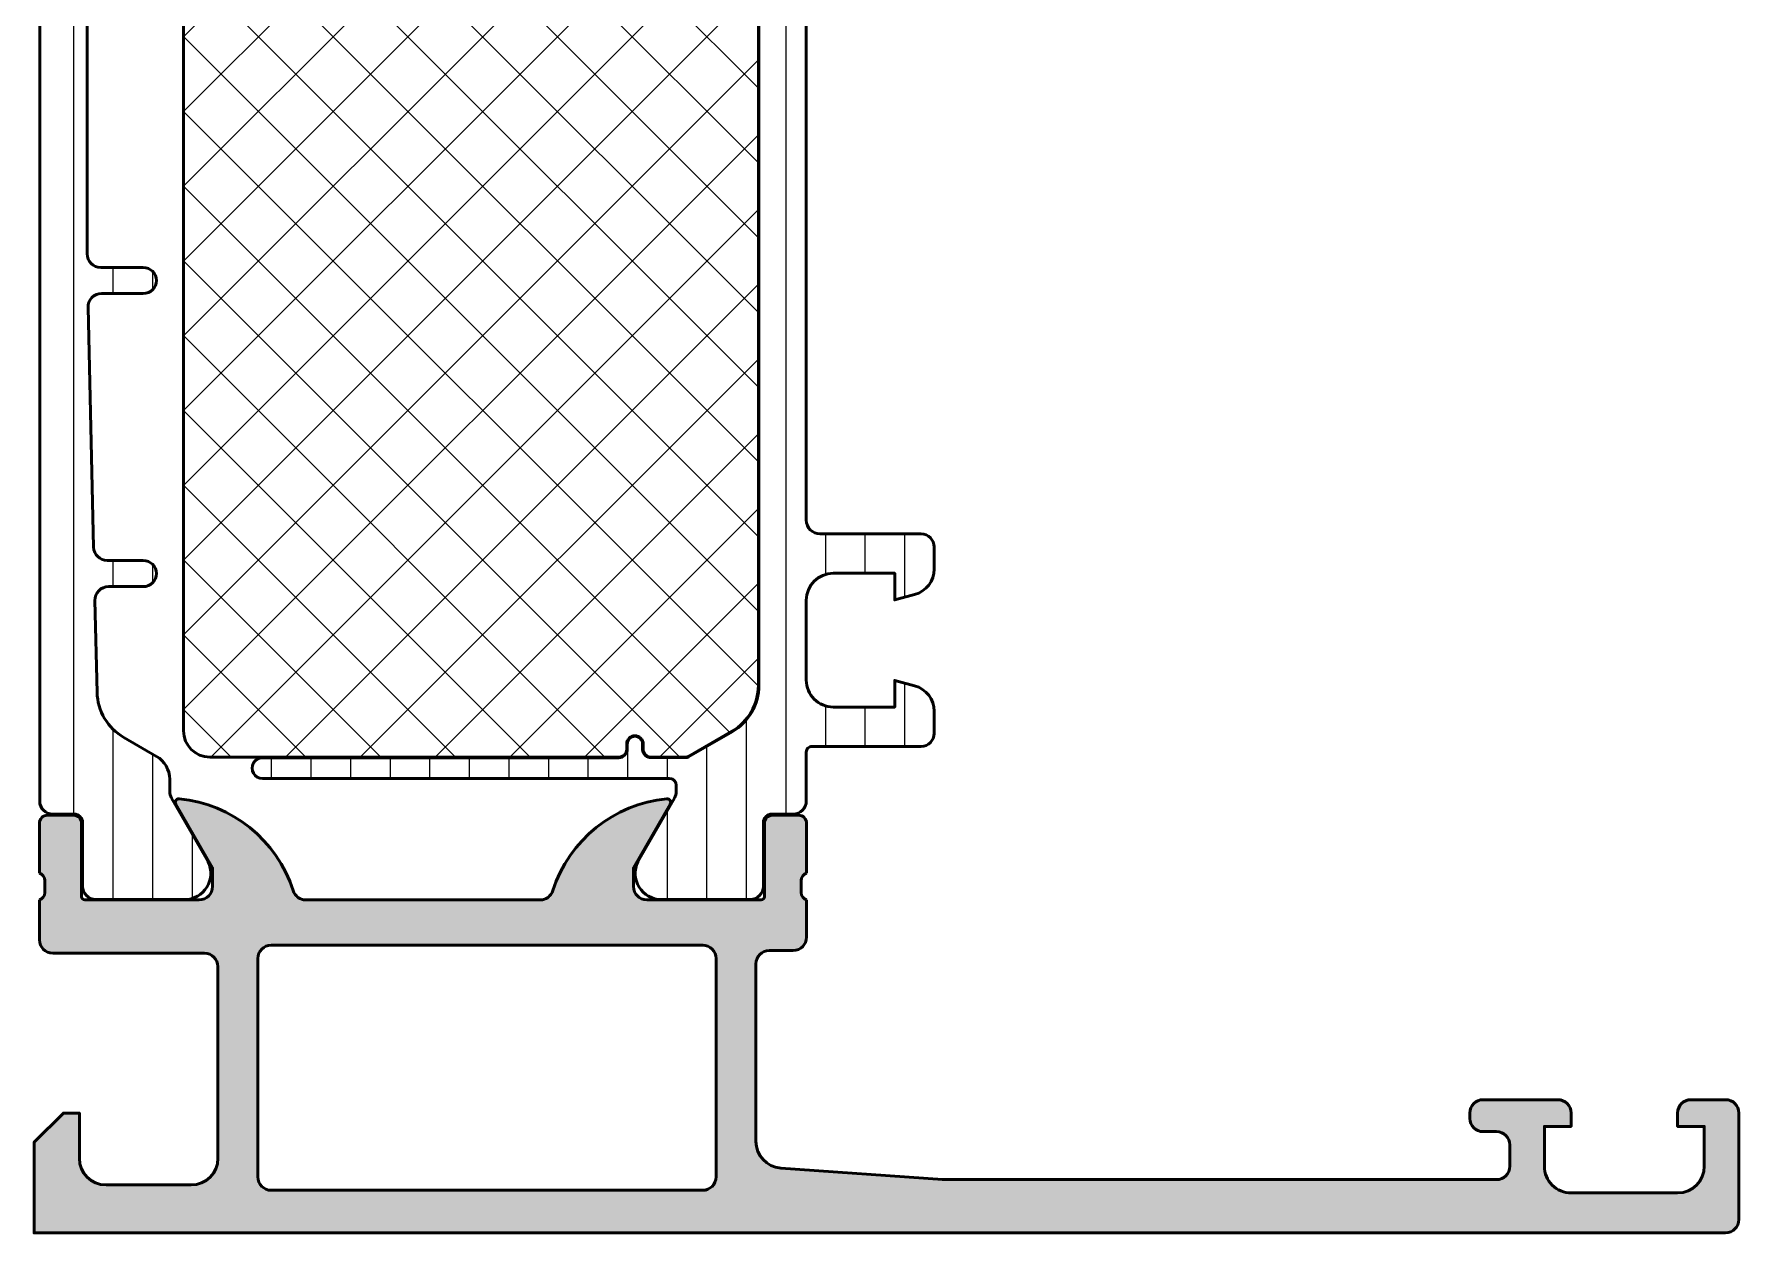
# Model space of a CAD drawing. Extents: x -40 to 64, y 0 to 90.
# Drawn here: x 0 to 64, y 0 to 45 of the extents above; entities that cross this region are included whole.
import ezdxf

# ---------------------------------------------------------------- set-up
doc = ezdxf.new("R2010")
doc.units = 0
for name, color, linetype, lineweight in [('0S-Alu contour', 7, 'Continuous', 50), ('0S-Alu hatch', 252, 'Continuous', 25), ('0S-Plastic contour', 254, 'Continuous', 50), ('0S-Plastic hatch', 253, 'Continuous', 25), ('0S-PT contour', 91, 'Continuous', 50), ('0S-PT hatch', 103, 'Continuous', 25)]:
    doc.layers.add(name, color=color, linetype=linetype, lineweight=lineweight)
pattern_1 = [(90, (0, 0), (-1.4859, 0), [])]

# ---------------------------------------------------------------- blocks, each defined once
blk = doc.blocks.new('245321__DAE98371_76F4_4BB8_918A_4D6D162F40BA___D8755108_F846_44AD_90CA_558520B8AEDD_')
at = {"layer": '0S-Plastic hatch'}
h = blk.add_hatch(dxfattribs=at)
h.set_pattern_fill('ANSI31', color=256, scale=0.4680000000000001, angle=45, style=0)
h.set_pattern_definition(pattern_1)
edge = h.paths.add_edge_path()
edge.add_line((0.2100000000000716, 66.29000300000004), (0.2099999999998813, 16.20999700000016))
edge.add_arc((0.6999999999999843, 16.20999700000015), 0.4900000000001033, 180, 270)
edge.add_line((0.6999999999999842, 15.71999700000004), (1.510334012242519, 15.71999700000004))
edge.add_ellipse((1.51033331504907, 15.4099963029038), major_axis=(-0.3100006970970319, 0), ratio=1, start_angle=179.99987114239, end_angle=269.9998711414442, ccw=False)
edge.add_line((1.820334012145318, 15.40999560570996), (1.81999938293616, 13.00999856427239))
edge.add_arc((2.309995360374904, 13.00999597743865), 0.489995977445572, 179.9996975194316, 269.9999999999988)
edge.add_line((2.309995360374893, 12.51999999999308), (5.785822496184177, 12.52000000000005))
edge.add_arc((5.644228849108113, 13.4998180747229), 0.989996070924471, 278.2228963588973, 392.7407569883852)
edge.add_line((6.476940554088969, 14.03524634894249), (5.158304390806198, 16.31919149350408))
edge.add_ellipse((5.599977361871155, 16.57419146728962), major_axis=(-0.5099999999999716, 0), ratio=1, start_angle=-0.5398516222250009, end_angle=29.99999659934531, ccw=False)
edge.add_line((5.089999999999859, 16.57899671221201), (5.08999999999985, 17.03149545762275))
edge.add_arc((4.099999999999886, 17.03149545762273), 0.9899999999999629, 0, 60.00000000000137)
edge.add_line((4.594999999999847, 17.88886060736931), (3.368146686273929, 18.59718469830511))
edge.add_ellipse((4.373146686273983, 20.33789575991204), major_axis=(-2.010000000000204, 0), ratio=1, start_angle=1.3413950657791816, end_angle=60.00000000000159, ccw=False)
edge.add_line((2.363697512194481, 20.2908424200517), (2.282977305942242, 23.73806109287137))
edge.add_ellipse((2.792837544141461, 23.75000000000011), major_axis=(-0.5099999999999935, 0), ratio=1, start_angle=-90.00000000000023, end_angle=1.3413950657791816, ccw=False)
edge.add_line((2.792837544141463, 24.26000000000011), (4.100000000000031, 24.26000000000011))
edge.add_arc((4.100000000000031, 24.75000000000011), 0.4899999999999985, 270, 450)
edge.add_line((4.100000000000031, 25.24000000000011), (2.746005466508169, 25.2400000000001))
edge.add_ellipse((2.746005466508165, 25.75000000000011), major_axis=(-0.5100000000000052, 0), ratio=1, start_angle=1.3413950657787268, end_angle=90.00000000000051, ccw=False)
edge.add_line((2.236145228308934, 25.73806109287137), (2.025400878959051, 34.73806109287141))
edge.add_ellipse((2.53526111715823, 34.75000000000014), major_axis=(-0.5099999999999535, 0), ratio=1, start_angle=-90.00000000000051, end_angle=1.3413950657788973, ccw=False)
edge.add_line((2.535261117158234, 35.2600000000001), (4.100000000000035, 35.2600000000001))
edge.add_arc((4.100000000000033, 35.7500000000001), 0.490000000000002, 270.0000000000002, 450.0000000000002)
edge.add_line((4.100000000000031, 36.2400000000001), (2.499999999999982, 36.24000000000009))
edge.add_ellipse((2.499999999999983, 36.75000000000011), major_axis=(-0.5100000000000123, 0), ratio=1, start_angle=0, end_angle=89.99999999999989, ccw=False)
edge.add_line((1.989999999999975, 36.7500000000001), (1.989999999999976, 45.75000000000011))
edge.add_ellipse((2.499999999999981, 45.7500000000001), major_axis=(-0.510000000000005, 0), ratio=1, start_angle=270.0000000000002, end_angle=360, ccw=False)
edge.add_line((2.499999999999979, 46.2600000000001), (4.100000000000026, 46.2600000000001))
edge.add_arc((4.100000000000025, 46.7500000000001), 0.490000000000002, 270.0000000000001, 450)
edge.add_line((4.100000000000024, 47.2400000000001), (2.535261117158277, 47.24000000000008))
edge.add_ellipse((2.53526111715828, 47.75000000000009), major_axis=(-0.5100000000000123, 0), ratio=1, start_angle=-1.3413950657770215, end_angle=89.99999999999972, ccw=False)
edge.add_line((2.025400878959045, 47.76193890712881), (2.236145228308932, 56.76193890712884))
edge.add_ellipse((2.746005466508148, 56.75000000000011), major_axis=(-0.5099999999999905, 0), ratio=1, start_angle=269.999999999999, end_angle=358.6586049342224, ccw=False)
edge.add_line((2.746005466508158, 57.2600000000001), (4.100000000000034, 57.2600000000001))
edge.add_arc((4.100000000000035, 57.75000000000011), 0.490000000000002, 269.9999999999999, 449.9999999999999)
edge.add_line((4.100000000000036, 58.24000000000011), (2.792837544141457, 58.24000000000012))
edge.add_ellipse((2.792837544141472, 58.75000000000012), major_axis=(-0.5100000000000052, 0), ratio=1, start_angle=-1.3413950657759983, end_angle=89.9999999999983, ccw=False)
edge.add_line((2.282977305942241, 58.76193890712883), (2.363697512194483, 62.20915757994852))
edge.add_ellipse((4.373146686273768, 62.16210424008819), major_axis=(-2.009999999999982, 0), ratio=1, start_angle=299.99999999999943, end_angle=358.65860493422105, ccw=False)
edge.add_line((3.368146686273792, 63.90281530169491), (4.594999999999857, 64.61113939263082))
edge.add_arc((4.099999999999865, 65.46850454237742), 0.99, 299.9999999999994, 360)
edge.add_line((5.089999999999865, 65.46850454237747), (5.089999999999837, 65.92100328778697))
edge.add_ellipse((5.599977361871403, 65.92580853271036), major_axis=(-0.5100000000002506, 0), ratio=1, start_angle=-29.999996599346503, end_angle=0.5398516223369825, ccw=False)
edge.add_line((5.158304390806208, 66.18080850649604), (6.476940554088954, 68.4647536510576))
edge.add_arc((5.644228849108119, 69.00018192527719), 0.989996070924473, 327.2592430116143, 441.7771036411001)
edge.add_line((5.785822496184227, 69.98000000000003), (2.309997999999985, 69.98000000000003))
edge.add_arc((2.309995360365528, 69.49000402257082), 0.4899959774362018, 89.99969134458075, 180.0079887600601)
edge.add_line((1.819999387692276, 69.4899357023503), (1.820334009229261, 67.09004622298079))
edge.add_ellipse((1.510334012242515, 67.09000300000005), major_axis=(-0.310000000000014, 0), ratio=1, start_angle=90.00000000000051, end_angle=180.0079886915353, ccw=False)
edge.add_line((1.510334012242517, 66.78000300000004), (0.7000000000000691, 66.78000300000004))
edge.add_arc((0.7000000000000693, 66.29000300000004), 0.4899999999999949, 90.00000000000003, 180)
at = {"layer": '0S-Plastic contour', "color": 7}
for points in [[(5.785822496184227, 69.98000000000003), (2.309997999999985, 69.98000000000003)], [(1.819999387692276, 69.4899357023503), (1.820334009229261, 67.09004622298079)], [(5.158304390806208, 66.18080850649604), (6.476940554088954, 68.4647536510576)], [(1.510334012242517, 66.78000300000004), (0.7000000000000691, 66.78000300000004)], [(0.2100000000000716, 66.29000300000004), (0.2099999999998813, 16.20999700000015)], [(5.089999999999865, 65.46850454237747), (5.089999999999837, 65.92100328778697)], [(3.368146686273792, 63.90281530169491), (4.594999999999857, 64.61113939263082)], [(2.282977305942241, 58.76193890712883), (2.363697512194483, 62.20915757994852)], [(4.100000000000036, 58.24000000000011), (2.792837544141457, 58.24000000000012)], [(2.746005466508158, 57.2600000000001), (4.100000000000034, 57.2600000000001)], [(2.025400878959045, 47.76193890712881), (2.236145228308932, 56.76193890712884)], [(4.100000000000024, 47.2400000000001), (2.535261117158277, 47.24000000000008)], [(2.499999999999979, 46.2600000000001), (4.100000000000026, 46.2600000000001)], [(1.989999999999975, 36.7500000000001), (1.989999999999976, 45.75000000000011)], [(4.100000000000031, 36.2400000000001), (2.499999999999982, 36.24000000000009)], [(2.535261117158234, 35.2600000000001), (4.100000000000035, 35.2600000000001)], [(2.236145228308934, 25.73806109287137), (2.025400878959051, 34.73806109287141)], [(4.100000000000031, 25.24000000000011), (2.746005466508169, 25.2400000000001)], [(2.363697512194481, 20.2908424200517), (2.282977305942242, 23.73806109287137)], [(2.792837544141463, 24.26000000000011), (4.100000000000031, 24.26000000000011)], [(4.594999999999847, 17.88886060736931), (3.368146686273929, 18.59718469830511)], [(5.089999999999859, 16.57899671221201), (5.08999999999985, 17.03149545762275)], [(6.476940554088969, 14.03524634894249), (5.158304390806198, 16.31919149350408)], [(0.6999999999999842, 15.71999700000004), (1.510334012242519, 15.71999700000004)], [(1.820334012145318, 15.40999560570996), (1.81999938293616, 13.00999856427239)], [(2.309995360374893, 12.51999999999308), (5.785822496184177, 12.52000000000005)]]:
    blk.add_lwpolyline(points, dxfattribs=at)
for centre, radius, start, end in [((2.309995360365528, 69.49000402257082), 0.4899959774362018, 89.99969134458075, 180.0079887600601), ((5.644228849108119, 69.00018192527719), 0.989996070924473, 327.2592430116143, 81.77710364110015), ((0.7000000000000693, 66.29000300000004), 0.4899999999999949, 90.00000000000003, 180), ((4.099999999999865, 65.46850454237742), 0.99, 299.9999999999994, 0), ((4.100000000000035, 57.75000000000011), 0.490000000000002, 269.9999999999999, 89.99999999999991), ((4.100000000000025, 46.7500000000001), 0.490000000000002, 270.0000000000001, 90.0000000000001), ((4.100000000000033, 35.7500000000001), 0.490000000000002, 270.0000000000002, 90.00000000000021), ((4.100000000000031, 24.75000000000011), 0.4899999999999985, 270, 90), ((4.099999999999886, 17.03149545762273), 0.9899999999999629, 0, 60.00000000000137), ((0.6999999999999843, 16.20999700000015), 0.4900000000001033, 180, 270), ((5.644228849108113, 13.4998180747229), 0.989996070924471, 278.2228963588973, 32.74075698838522), ((2.309995360374904, 13.00999597743865), 0.489995977445572, 179.9996975194316, 269.9999999999988)]:
    blk.add_arc(centre, radius, start, end, dxfattribs=at)
at = {"layer": '0S-Plastic contour', "color": 7, "extrusion": (0, 0, -1)}
for centre, radius, start, end in [((-1.510334012242515, 67.09000300000005), 0.310000000000014, 179.9920113084647, 269.9999999999995), ((-5.599977361871403, 65.92580853271036), 0.5100000000002506, 359.460148377663, 29.99999659934651), ((-4.373146686273768, 62.16210424008819), 2.009999999999982, 1.341395065778929, 60.00000000000054), ((-2.792837544141472, 58.75000000000012), 0.5100000000000052, 270.0000000000017, 1.34139506577594), ((-2.746005466508148, 56.75000000000011), 0.5099999999999905, 1.34139506577757, 90.00000000000101), ((-2.53526111715828, 47.75000000000009), 0.5100000000000123, 270.0000000000003, 1.341395065777027), ((-2.499999999999981, 45.7500000000001), 0.510000000000005, 0, 89.99999999999976), ((-2.499999999999983, 36.75000000000011), 0.5100000000000123, 270.0000000000002, 0), ((-2.53526111715823, 34.75000000000014), 0.5099999999999535, 358.6586049342211, 90.00000000000045), ((-2.746005466508165, 25.75000000000011), 0.5100000000000052, 269.9999999999995, 358.6586049342213), ((-2.792837544141461, 23.75000000000011), 0.5099999999999935, 358.6586049342208, 90.00000000000026), ((-4.373146686273983, 20.33789575991204), 2.010000000000204, 299.9999999999984, 358.6586049342208), ((-5.599977361871155, 16.57419146728962), 0.5099999999999716, 330.0000034006548, 0.5398516222249916), ((-1.51033331504907, 15.4099963029038), 0.3100006970970319, 90.00012885855578, 180.0001288576101)]:
    blk.add_arc(centre, radius, start, end, dxfattribs=at)
blk = doc.blocks.new('465290__952CED7C_F707_41F5_96D1_B6ABCB5FE943_')
at = {"layer": '0S-PT hatch'}
h = blk.add_hatch(dxfattribs=at)
h.set_pattern_fill('ANSI37', color=256, scale=0.625, angle=90, style=0)
h.set_pattern_definition([(135, (0, 0), (-1.403165018917055, -1.403165018917055), []), (225, (0, 0), (1.403165018917055, -1.403165018917055), [])])
edge = h.paths.add_edge_path()
edge.add_line((5.609999999999723, 63.65020331974307), (5.609999999999716, 18.84979668030493))
edge.add_arc((6.599999999999717, 18.84979668030494), 0.9900000000000002, 180, 270)
edge.add_line((6.599999999999717, 17.85979668030494), (21.95634587524384, 17.85979668030493))
edge.add_arc((21.95634587524384, 18.14979668030494), 0.2900000000000098, 270.0000000000007, 360)
edge.add_line((22.24634587524385, 18.14979668030494), (22.24634587524385, 18.35036747559118))
edge.add_ellipse((22.55577507995761, 18.35036747559118), major_axis=(-0.3094292047137621, 0), ratio=1, start_angle=180, end_angle=360, ccw=False)
edge.add_line((22.86520428467138, 18.35036747559118), (22.86520428467138, 18.14979668030495))
edge.add_arc((23.15520428467138, 18.14979668030494), 0.2899999999999991, 180, 266.548328193803)
edge.add_line((23.13774436919648, 17.86032275859245), (24.46501280946017, 17.86032275859245))
edge.add_arc((24.46501280946016, 18.05032275859245), 0.1899999999999977, 270.0000000000021, 300.000000000001)
edge.add_line((24.56001280946016, 17.88577793187341), (26.1949999999997, 18.82973822645298))
edge.add_arc((25.19999999999973, 20.55312877998401), 1.989999999999987, 299.9999999999994, 360)
edge.add_line((27.18999999999971, 20.55312877998402), (27.18999999999971, 61.94646458067305))
edge.add_arc((25.19999999999972, 61.94646458067305), 1.989999999999987, 0, 60.00000000000087)
edge.add_line((26.19499999999969, 63.66985513420409), (24.56001280946014, 64.61381542878365))
edge.add_arc((24.4650128094602, 64.44927060206464), 0.1899999999999413, 60.00000000000997, 90.0000000000075)
edge.add_line((24.46501280946017, 64.63927060206458), (23.13828197638431, 64.6392706020646))
edge.add_arc((23.15574189185919, 64.3497966803521), 0.2900000000000069, 93.4516718061941, 180)
edge.add_line((22.86574189185918, 64.3497966803521), (22.86574189185918, 64.14922588506587))
edge.add_ellipse((22.55577507995761, 64.14922588506587), major_axis=(-0.3099668119015639, 0), ratio=1, start_angle=0, end_angle=180, ccw=False)
edge.add_line((22.24580826805605, 64.14922588506587), (22.24580826805604, 64.34979668030493))
edge.add_arc((21.95540162866507, 64.34979668030495), 0.2904066393909765, 0, 89.99999999982334)
edge.add_line((21.95540162866596, 64.64020331969591), (6.600000000002731, 64.64020331974304))
edge.add_arc((6.599999999999694, 63.65020331974307), 0.9899999999999735, 89.99999999982418, 180)
at = {"layer": '0S-PT contour', "color": 7}
for points in [[(21.95540162866596, 64.64020331969591), (6.600000000002731, 64.64020331974304)], [(22.24580826805605, 64.14922588506587), (22.24580826805604, 64.34979668030493)], [(22.86574189185918, 64.3497966803521), (22.86574189185918, 64.14922588506587)], [(24.46501280946017, 64.63927060206458), (23.13828197638431, 64.6392706020646)], [(26.19499999999969, 63.66985513420409), (24.56001280946014, 64.61381542878365)], [(5.609999999999723, 63.65020331974307), (5.609999999999716, 18.84979668030493)], [(27.18999999999971, 20.55312877998402), (27.18999999999971, 61.94646458067305)], [(24.56001280946016, 17.88577793187341), (26.1949999999997, 18.82973822645298)], [(22.24634587524385, 18.14979668030494), (22.24634587524385, 18.35036747559118)], [(22.86520428467138, 18.35036747559118), (22.86520428467138, 18.14979668030495)], [(6.599999999999717, 17.85979668030494), (21.95634587524384, 17.85979668030493)], [(23.13774436919648, 17.86032275859245), (24.46501280946017, 17.86032275859245)]]:
    blk.add_lwpolyline(points, dxfattribs=at)
for centre, radius, start, end in [((6.599999999999694, 63.65020331974307), 0.9899999999999735, 89.99999999982418, 180), ((21.95540162866507, 64.34979668030495), 0.2904066393909765, 0, 89.99999999982334), ((23.15574189185919, 64.3497966803521), 0.2900000000000069, 93.4516718061941, 180), ((24.4650128094602, 64.44927060206464), 0.1899999999999413, 60.00000000000997, 90.0000000000075), ((25.19999999999972, 61.94646458067305), 1.989999999999987, 0, 60.00000000000087), ((25.19999999999973, 20.55312877998401), 1.989999999999987, 299.9999999999994, 0), ((6.599999999999717, 18.84979668030494), 0.9900000000000002, 180, 270), ((21.95634587524384, 18.14979668030494), 0.2900000000000098, 270.0000000000007, 0), ((23.15520428467138, 18.14979668030494), 0.2899999999999991, 180, 266.548328193803), ((24.46501280946016, 18.05032275859245), 0.1899999999999977, 270.0000000000021, 300.000000000001)]:
    blk.add_arc(centre, radius, start, end, dxfattribs=at)
at = {"layer": '0S-PT contour', "color": 7, "extrusion": (0, 0, -1)}
for centre, radius, start, end in [((-22.55577507995761, 64.14922588506587), 0.3099668119015639, 180, 0), ((-22.55577507995761, 18.35036747559118), 0.3094292047137621, 0, 180)]:
    blk.add_arc(centre, radius, start, end, dxfattribs=at)
blk = doc.blocks.new('245321__29AD0A11_F239_4991_9330_A3C132C66A87___86D5B0DE_3002_42A2_AFC6_180C24B46BE0_')
at = {"layer": '0S-Plastic hatch'}
h = blk.add_hatch(dxfattribs=at)
h.set_pattern_fill('ANSI31', color=256, scale=0.4680000000000001, angle=45, style=0)
h.set_pattern_definition(pattern_1)
edge = h.paths.add_edge_path()
edge.add_line((29.19999999999975, 64.24000000004759), (33.29999999999973, 64.24000000004763))
edge.add_ellipse((33.29999999999973, 63.75000000004765), major_axis=(-0.4899999999999807, 0), ratio=1, start_angle=180, end_angle=270, ccw=False)
edge.add_line((33.78999999999972, 63.75000000004766), (33.78999999999972, 62.91925077667329))
edge.add_ellipse((32.79999999999983, 62.91925077667328), major_axis=(-0.9899999999998883, 0), ratio=1, start_angle=105.00000000000651, end_angle=180, ccw=False)
edge.add_line((33.0562308546514, 61.96298420864724), (32.30999999999971, 61.76303225377605))
edge.add_line((32.30999999999971, 61.76303225377605), (32.30999999999971, 62.76000000004756))
edge.add_line((32.30999999999971, 62.76000000004756), (29.99999999999973, 62.7600000000476))
edge.add_arc((29.99999999999971, 61.7500000000476), 1.010000000000005, 89.99999999999898, 180)
edge.add_line((28.98999999999971, 61.75000000004761), (28.98999999999971, 58.7500000000476))
edge.add_arc((29.99999999999971, 58.75000000004761), 1.009999999999998, 180, 269.9999999999998)
edge.add_line((29.99999999999971, 57.74000000004761), (32.30999999999971, 57.74000000004759))
edge.add_line((32.30999999999971, 57.74000000004759), (32.30999999999971, 58.7369677463192))
edge.add_line((32.30999999999971, 58.7369677463192), (33.0562308546512, 58.53701579144818))
edge.add_ellipse((32.79999999999974, 57.580749223422), major_axis=(-0.9899999999999852, 0), ratio=1, start_angle=180, end_angle=255.00000000000222, ccw=False)
edge.add_line((33.78999999999973, 57.580749223422), (33.78999999999972, 56.75000000004757))
edge.add_ellipse((33.29999999999975, 56.75000000004757), major_axis=(-0.4899999999999664, 0), ratio=1, start_angle=89.9999999999992, end_angle=180, ccw=False)
edge.add_line((33.29999999999974, 56.26000000004761), (29.49999999999971, 56.26000000004759))
edge.add_arc((29.49999999999972, 55.75000000004759), 0.5100000000000052, 90.0000000000004, 180)
edge.add_line((28.98999999999971, 55.75000000004759), (28.98999999999972, 26.75000000000041))
edge.add_arc((29.49999999999969, 26.75000000000041), 0.5099999999999802, 180, 270.0000000000008)
edge.add_line((29.4999999999997, 26.24000000000043), (33.29999999999976, 26.24000000000043))
edge.add_ellipse((33.29999999999976, 25.75000000000046), major_axis=(-0.4899999999999629, 0), ratio=1, start_angle=180, end_angle=270.0000000000008, ccw=False)
edge.add_line((33.78999999999972, 25.75000000000047), (33.78999999999973, 24.91925077662615))
edge.add_ellipse((32.79999999999965, 24.91925077662612), major_axis=(-0.9900000000000799, 0), ratio=1, start_angle=104.9999999999934, end_angle=180, ccw=False)
edge.add_line((33.05623085465106, 23.96298420859983), (32.30999999999972, 23.7630322537289))
edge.add_line((32.30999999999972, 23.7630322537289), (32.30999999999971, 24.7600000000004))
edge.add_line((32.30999999999971, 24.7600000000004), (29.99999999999964, 24.76000000000038))
edge.add_arc((29.99999999999965, 23.75000000000044), 1.00999999999993, 90.00000000000081, 180)
edge.add_line((28.98999999999972, 23.75000000000044), (28.98999999999972, 20.75000000000043))
edge.add_arc((29.99999999999971, 20.75000000000042), 1.009999999999998, 180, 270.0000000000002)
edge.add_line((29.99999999999971, 19.74000000000042), (32.30999999999971, 19.74000000000042))
edge.add_line((32.30999999999971, 19.74000000000042), (32.30999999999971, 20.73696774627201))
edge.add_line((32.30999999999971, 20.73696774627201), (33.05623085465125, 20.53701579140091))
edge.add_ellipse((32.79999999999971, 19.58074922337473), major_axis=(-0.990000000000009, 0), ratio=1, start_angle=180, end_angle=254.999999999997, ccw=False)
edge.add_line((33.78999999999972, 19.58074922337475), (33.78999999999972, 18.75000000000036))
edge.add_ellipse((33.29999999999973, 18.75000000000035), major_axis=(-0.4899999999999807, 0), ratio=1, start_angle=89.9999999999975, end_angle=180, ccw=False)
edge.add_line((33.29999999999972, 18.26000000000037), (29.19999999999975, 18.26000000000043))
edge.add_arc((29.19999999999974, 18.0500000000004), 0.2100000000000257, 89.99999999999903, 180)
edge.add_line((28.98999999999972, 18.0500000000004), (28.98999999999972, 16.20999432109092))
edge.add_ellipse((28.50000267890203, 16.20999432109092), major_axis=(-0.4899973210976896, 0), ratio=1, start_angle=89.9999999999996, end_angle=180, ccw=False)
edge.add_line((28.50000267890202, 15.71999699999323), (27.68966866665957, 15.7199970000004))
edge.add_arc((27.68966866665953, 15.40999700000035), 0.3100000000000556, 89.99999999999145, 180)
edge.add_line((27.37966866665948, 15.40999700000049), (27.38000061715216, 13.00999723393054))
edge.add_ellipse((26.89000530482951, 13.0099953123194), major_axis=(-0.4899953123264091, 0), ratio=1, start_angle=89.9999222159521, end_angle=180.0002246966147, ccw=False)
edge.add_line((26.89000463961788, 12.51999999999344), (23.41417750380859, 12.5200000000004))
edge.add_ellipse((23.55577115088468, 13.49981807472325), major_axis=(-0.9899960709244737, 0), ratio=1, start_angle=-32.740756988388796, end_angle=81.7771036411009, ccw=False)
edge.add_line((22.72305944590386, 14.03524634894289), (24.04169560553909, 16.31919148718669))
edge.add_arc((23.60002263447412, 16.57419146097224), 0.5099999999999941, 330.0000034006544, 360.005743823361)
edge.add_line((24.11002263191142, 16.57424258777233), (24.10999999868384, 16.80002606457048))
edge.add_arc((23.84999999994501, 16.79999999995511), 0.2600000000453004, 0.0057438172060589, 89.99999999386671)
edge.add_line((23.84999999997284, 17.06000000000041), (8.571013532980691, 17.06000000000099))
edge.add_ellipse((8.571013532980697, 17.44925907311747), major_axis=(-0.3892590731164738, 0), ratio=1, start_angle=-90.00000000000068, end_angle=89.99999999999932, ccw=False)
edge.add_line((8.5710135329807, 17.83851814623394), (21.95486402147733, 17.83851814623394))
edge.add_arc((21.95486402147733, 18.15000000000047), 0.3114818537665265, 269.9999999999993, 360)
edge.add_line((22.26634587524386, 18.15000000000048), (22.26634587524385, 18.35057079528663))
edge.add_ellipse((22.55577507995761, 18.35057079528663), major_axis=(-0.289429204713759, 0), ratio=1, start_angle=180, end_angle=360, ccw=False)
edge.add_line((22.84520428467137, 18.35057079528664), (22.84520428467138, 18.15000000000037))
edge.add_arc((23.15520428467131, 18.15000000000037), 0.3099999999999312, 180, 273.338438721119)
edge.add_line((23.17325675763475, 17.84052607828828), (24.46501280945994, 17.84052607828788))
edge.add_arc((24.46501280946, 18.0505260782879), 0.2100000000000186, 269.9999999999835, 299.9999999999993)
edge.add_line((24.57001280946001, 17.86866074349315), (26.2049999999997, 18.81262103807278))
edge.add_arc((25.19999999999976, 20.55333209967949), 2.009999999999962, 299.9999999999986, 360)
edge.add_line((27.20999999999972, 20.55333209967949), (27.20999999999971, 61.94666790036855))
edge.add_arc((25.19999999999982, 61.94666790036854), 2.009999999999887, 0, 59.99999999999561)
edge.add_line((26.2049999999999, 63.68737896197508), (24.57001280946036, 64.63133925655487))
edge.add_arc((24.46501280946035, 64.44947392176014), 0.2099999999999931, 59.99999999999767, 90.0000000000058)
edge.add_line((24.46501280946033, 64.65947392176014), (23.17325675763698, 64.65947392175997))
edge.add_arc((23.15520428467163, 64.35000000004766), 0.3100000000002612, 86.6615612785301, 180)
edge.add_line((22.84520428467137, 64.35000000004766), (22.84520428467137, 64.14942920476142))
edge.add_ellipse((22.55577507995761, 64.1494292047614), major_axis=(-0.2894292047137625, 0), ratio=1, start_angle=0, end_angle=180, ccw=False)
edge.add_line((22.26634587524385, 64.14942920476139), (22.26634587524386, 64.35000000004752))
edge.add_arc((21.95486402147729, 64.35000000004752), 0.3114818537665727, 0, 90.00000000000067)
edge.add_line((21.95486402147729, 64.66148185381408), (8.571013532980704, 64.66148185381411))
edge.add_ellipse((8.57101353298069, 65.05074092693053), major_axis=(-0.3892590731164205, 0), ratio=1, start_angle=-89.99999999999778, end_angle=90.0000000000021, ccw=False)
edge.add_line((8.571013532980675, 65.44000000004695), (23.84999999997284, 65.44000000004763))
edge.add_arc((23.84999999997283, 65.7000000000651), 0.2600000000174703, 270.0000000000016, 359.9942561767024)
edge.add_line((24.10999999868383, 65.69997393542191), (24.1100226319117, 65.92575741511324))
edge.add_arc((23.60002263447409, 65.92580853907576), 0.5100000000000183, 359.9942564954373, 389.9999965993432)
edge.add_line((24.04169560553909, 66.1808085128613), (22.72305944590373, 68.46475365110531))
edge.add_ellipse((23.55577115088469, 69.00018192532472), major_axis=(-0.9899960709244657, 0), ratio=1, start_angle=-81.77710364109811, end_angle=32.74075698837339, ccw=False)
edge.add_line((23.41417750380855, 69.98000000004757), (26.89000199999282, 69.98000000004758))
edge.add_ellipse((26.89000463961768, 69.4900040226089), major_axis=(-0.4899959774457914, 0), ratio=1, start_angle=179.9920751942274, end_angle=270.00030865429704, ccw=False)
edge.add_line((27.38000061237647, 69.4899362493284), (27.3796686696247, 67.09004587703275))
edge.add_arc((27.68966866667469, 67.0900030000628), 0.3100000000152057, 179.9920752599478, 269.9999999977005)
edge.add_line((27.68966866666224, 66.78000300004759), (28.5000026789021, 66.78000300005478))
edge.add_ellipse((28.50000267890206, 66.29000567895714), major_axis=(-0.4899973210976328, 0), ratio=1, start_angle=180, end_angle=269.999999999995, ccw=False)
edge.add_line((28.9899999999997, 66.29000567895709), (28.98999999999972, 64.45000000004764))
edge.add_arc((29.19999999999975, 64.4500000000476), 0.2100000000000293, 180, 270.0000000000009)
at = {"layer": '0S-Plastic contour', "color": 7}
for points in [[(23.41417750380855, 69.98000000004757), (26.89000199999282, 69.98000000004758)], [(27.38000061237647, 69.4899362493284), (27.3796686696247, 67.09004587703275)], [(24.04169560553909, 66.1808085128613), (22.72305944590373, 68.46475365110531)], [(27.68966866666224, 66.78000300004759), (28.5000026789021, 66.78000300005478)], [(24.10999999868383, 65.69997393542191), (24.1100226319117, 65.92575741511324)], [(28.9899999999997, 66.29000567895709), (28.98999999999972, 64.45000000004764)], [(8.571013532980675, 65.44000000004695), (23.84999999997284, 65.44000000004763)], [(21.95486402147729, 64.66148185381408), (8.571013532980704, 64.66148185381411)], [(24.46501280946033, 64.65947392176014), (23.17325675763698, 64.65947392175997)], [(22.26634587524385, 64.14942920476139), (22.26634587524386, 64.35000000004752)], [(22.84520428467137, 64.35000000004766), (22.84520428467137, 64.14942920476142)], [(26.2049999999999, 63.68737896197508), (24.57001280946036, 64.63133925655487)], [(29.19999999999975, 64.24000000004759), (33.29999999999973, 64.24000000004763)], [(33.78999999999972, 63.75000000004766), (33.78999999999972, 62.91925077667329)], [(33.0562308546514, 61.96298420864724), (32.30999999999971, 61.76303225377605), (32.30999999999971, 62.76000000004756), (29.99999999999973, 62.7600000000476)], [(27.20999999999972, 20.55333209967949), (27.20999999999971, 61.94666790036855)], [(28.98999999999971, 61.75000000004761), (28.98999999999971, 58.7500000000476)], [(29.99999999999971, 57.74000000004761), (32.30999999999971, 57.74000000004759), (32.30999999999971, 58.7369677463192), (33.0562308546512, 58.53701579144818)], [(33.78999999999973, 57.580749223422), (33.78999999999972, 56.75000000004757)], [(28.98999999999971, 55.75000000004759), (28.98999999999972, 26.75000000000041)], [(33.29999999999974, 56.26000000004761), (29.49999999999971, 56.26000000004759)], [(29.4999999999997, 26.24000000000043), (33.29999999999976, 26.24000000000043)], [(33.78999999999972, 25.75000000000047), (33.78999999999973, 24.91925077662615)], [(33.05623085465106, 23.96298420859983), (32.30999999999972, 23.7630322537289), (32.30999999999971, 24.7600000000004), (29.99999999999964, 24.76000000000038)], [(28.98999999999972, 23.75000000000044), (28.98999999999972, 20.75000000000043)], [(29.99999999999971, 19.74000000000042), (32.30999999999971, 19.74000000000042), (32.30999999999971, 20.73696774627201), (33.05623085465125, 20.53701579140091)], [(33.78999999999972, 19.58074922337475), (33.78999999999972, 18.75000000000036)], [(24.57001280946001, 17.86866074349315), (26.2049999999997, 18.81262103807278)], [(22.26634587524386, 18.15000000000048), (22.26634587524385, 18.35057079528663)], [(22.84520428467137, 18.35057079528664), (22.84520428467138, 18.15000000000037)], [(28.98999999999972, 18.0500000000004), (28.98999999999972, 16.20999432109092)], [(33.29999999999972, 18.26000000000037), (29.19999999999975, 18.26000000000043)], [(8.5710135329807, 17.83851814623394), (21.95486402147733, 17.83851814623394)], [(23.17325675763475, 17.84052607828828), (24.46501280945994, 17.84052607828788)], [(23.84999999997284, 17.06000000000041), (8.571013532980691, 17.06000000000099)], [(24.11002263191142, 16.57424258777233), (24.10999999868384, 16.80002606457048)], [(22.72305944590386, 14.03524634894289), (24.04169560553909, 16.31919148718669)], [(27.37966866665948, 15.40999700000049), (27.38000061715216, 13.00999723393054)], [(28.50000267890202, 15.71999699999323), (27.68966866665957, 15.7199970000004)], [(26.89000463961788, 12.51999999999344), (23.41417750380859, 12.5200000000004)]]:
    blk.add_lwpolyline(points, dxfattribs=at)
at = {"layer": '0S-Plastic contour', "color": 7, "extrusion": (0, 0, -1)}
for centre, radius, start, end in [((-23.55577115088469, 69.00018192532472), 0.9899960709244657, 327.2592430116266, 81.77710364109826), ((-26.89000463961768, 69.4900040226089), 0.4899959774457914, 89.99969134570294, 180.0079248057727), ((-28.50000267890206, 66.29000567895714), 0.4899973210976328, 90.000000000005, 180), ((-8.57101353298069, 65.05074092693053), 0.3892590731164205, 269.9999999999979, 89.99999999999793), ((-22.55577507995761, 64.1494292047614), 0.2894292047137625, 180, 0), ((-33.29999999999973, 63.75000000004765), 0.4899999999999807, 90, 180), ((-32.79999999999983, 62.91925077667328), 0.9899999999998883, 180, 254.9999999999935), ((-32.79999999999974, 57.580749223422), 0.9899999999999852, 104.9999999999978, 180), ((-33.29999999999975, 56.75000000004757), 0.4899999999999665, 180, 270.0000000000008), ((-33.29999999999976, 25.75000000000046), 0.4899999999999629, 89.99999999999918, 180), ((-32.79999999999965, 24.91925077662612), 0.9900000000000801, 180, 255.0000000000066), ((-32.79999999999971, 19.58074922337473), 0.9900000000000092, 105.000000000003, 180), ((-22.55577507995761, 18.35057079528663), 0.289429204713759, 0, 180), ((-33.29999999999973, 18.75000000000035), 0.4899999999999807, 180, 270.0000000000025), ((-8.571013532980697, 17.44925907311747), 0.3892590731164738, 270.0000000000007, 90.00000000000078), ((-28.50000267890203, 16.20999432109092), 0.4899973210976896, 180, 270.0000000000004), ((-23.55577115088468, 13.49981807472325), 0.9899960709244737, 278.2228963588991, 32.7407569883888), ((-26.89000530482951, 13.0099953123194), 0.4899953123264091, 179.9997753033853, 270.0000777840479)]:
    blk.add_arc(centre, radius, start, end, dxfattribs=at)
at = {"layer": '0S-Plastic contour', "color": 7}
for centre, radius, start, end in [((27.68966866667469, 67.0900030000628), 0.3100000000152057, 179.9920752599478, 269.9999999977005), ((23.60002263447409, 65.92580853907576), 0.5100000000000183, 359.9942564954373, 29.99999659934315), ((23.84999999997283, 65.7000000000651), 0.2600000000174703, 270.0000000000016, 359.9942561767024), ((21.95486402147729, 64.35000000004752), 0.3114818537665727, 0, 90.00000000000067), ((23.15520428467163, 64.35000000004766), 0.3100000000002612, 86.6615612785301, 180), ((24.46501280946035, 64.44947392176014), 0.2099999999999931, 59.99999999999767, 90.0000000000058), ((29.19999999999975, 64.4500000000476), 0.2100000000000293, 180, 270.0000000000009), ((25.19999999999982, 61.94666790036854), 2.009999999999887, 0, 59.99999999999561), ((29.99999999999971, 61.7500000000476), 1.010000000000005, 89.99999999999898, 180), ((29.99999999999971, 58.75000000004761), 1.009999999999998, 180, 269.9999999999998), ((29.49999999999972, 55.75000000004759), 0.5100000000000052, 90.0000000000004, 180), ((29.49999999999969, 26.75000000000041), 0.5099999999999802, 180, 270.0000000000008), ((29.99999999999965, 23.75000000000044), 1.00999999999993, 90.00000000000081, 180), ((25.19999999999976, 20.55333209967949), 2.009999999999962, 299.9999999999986, 0), ((29.99999999999971, 20.75000000000042), 1.009999999999998, 180, 270.0000000000002), ((21.95486402147733, 18.15000000000047), 0.3114818537665265, 269.9999999999993, 0), ((23.15520428467131, 18.15000000000037), 0.3099999999999312, 180, 273.338438721119), ((29.19999999999974, 18.0500000000004), 0.2100000000000257, 89.99999999999903, 180), ((24.46501280946, 18.0505260782879), 0.2100000000000186, 269.9999999999835, 299.9999999999993), ((23.84999999994501, 16.79999999995511), 0.2600000000453004, 0.0057438172060589, 89.99999999386671), ((23.60002263447412, 16.57419146097224), 0.5099999999999941, 330.0000034006544, 0.0057438233610352), ((27.68966866665953, 15.40999700000035), 0.3100000000000556, 89.99999999999145, 180)]:
    blk.add_arc(centre, radius, start, end, dxfattribs=at)
blk = doc.blocks.new('445020__57280006_6BDD_4311_8340_D60B0FB83199_')
at = {"layer": '0S-Alu hatch'}
h = blk.add_hatch(color=256, dxfattribs=at)
edge = h.paths.add_edge_path()
edge.add_line((0.6999999999999887, 10.5), (6.400000000000037, 10.5))
edge.add_ellipse((6.400000000000041, 10), major_axis=(-0.4999999999999929, 0), ratio=1, start_angle=180, end_angle=270.0000000000004, ccw=False)
edge.add_line((6.900000000000034, 10), (6.899999999999976, 2.800000000000004))
edge.add_ellipse((5.899999999999974, 2.800000000000012), major_axis=(-1.000000000000001, 0), ratio=1, start_angle=90.00000000000011, end_angle=180, ccw=False)
edge.add_line((5.899999999999975, 1.800000000000011), (2.699999999999989, 1.80000000000001))
edge.add_ellipse((2.69999999999999, 2.800000000000011), major_axis=(-1, 0), ratio=1, start_angle=0, end_angle=89.99999999999989, ccw=False)
edge.add_line((1.699999999999988, 2.800000000000011), (1.699999999999988, 4.5))
edge.add_line((1.699999999999988, 4.5), (1.099999999999967, 4.5))
edge.add_line((1.099999999999967, 4.5), (0, 3.400000000000005))
edge.add_line((0, 3.400000000000005), (0, 0))
edge.add_line((0, 0), (63.5, 1.1e-15))
edge.add_arc((63.5, 0.5000000000000011), 0.5, 270, 360)
edge.add_line((64, 0.5000000000000011), (64, 4.500000000000015))
edge.add_arc((63.50000000000001, 4.500000000000015), 0.4999999999999858, 0, 90)
edge.add_line((63.50000000000001, 5), (62.19999999999998, 5))
edge.add_arc((62.19999999999998, 4.500000000000007), 0.4999999999999929, 90.00000000000081, 180)
edge.add_line((61.69999999999999, 4.500000000000007), (61.69999999999999, 4.000000000000001))
edge.add_line((61.69999999999999, 4.000000000000001), (62.69999999999999, 4.000000000000001))
edge.add_line((62.69999999999999, 4.000000000000001), (62.69999999999999, 2.500000000000002))
edge.add_ellipse((61.69999999999999, 2.500000000000004), major_axis=(-1, 0), ratio=1, start_angle=90, end_angle=180, ccw=False)
edge.add_line((61.69999999999999, 1.500000000000001), (57.69999999999999, 1.500000000000004))
edge.add_ellipse((57.69999999999998, 2.499999999999998), major_axis=(-0.9999999999999932, 0), ratio=1, start_angle=0, end_angle=90.0000000000004, ccw=False)
edge.add_line((56.69999999999999, 2.500000000000009), (56.69999999999999, 4.000000000000001))
edge.add_line((56.69999999999999, 4.000000000000001), (57.69999999999999, 4.000000000000001))
edge.add_line((57.69999999999999, 4.000000000000001), (57.69999999999999, 4.500000000000001))
edge.add_arc((57.19999999999998, 4.500000000000001), 0.5, 0, 90)
edge.add_line((57.19999999999998, 5.000000000000001), (54.40000000000001, 5.000000000000005))
edge.add_arc((54.40000000000001, 4.500000000000005), 0.5, 90, 180)
edge.add_line((53.9, 4.499999999999987), (53.90000000000001, 4.300000000000012))
edge.add_arc((54.4, 4.299999999999994), 0.4999999999999787, 180, 269.9999999999992)
edge.add_line((54.39999999999999, 3.800000000000015), (54.90000000000001, 3.800000000000012))
edge.add_ellipse((54.90000000000001, 3.299999999999999), major_axis=(-0.5000000000000125, 0), ratio=1, start_angle=180, end_angle=270, ccw=False)
edge.add_line((55.40000000000003, 3.299999999999962), (55.39999999999998, 2.499999999999954))
edge.add_ellipse((54.89999999999998, 2.500000000000001), major_axis=(-0.5, 0), ratio=1, start_angle=90, end_angle=180, ccw=False)
edge.add_line((54.89999999999998, 2.000000000000001), (34.10000000000005, 2.000000000000001))
edge.add_line((34.10000000000005, 2.000000000000001), (28.02875295001211, 2.433660503570566))
edge.add_ellipse((28.10000000000003, 3.431119203401311), major_axis=(-1.00000000000001, 0), ratio=1, start_angle=0, end_angle=85.91438322002472, ccw=False)
edge.add_line((27.10000000000002, 3.431119203401296), (27.09999999999996, 10.09999999999997))
edge.add_ellipse((27.59999999999998, 10.09999999999998), major_axis=(-0.5000000000000178, 0), ratio=1, start_angle=270, end_angle=360, ccw=False)
edge.add_line((27.59999999999998, 10.59999999999999), (28.5, 10.59999999999999))
edge.add_arc((28.5, 11.10000000000001), 0.5000000000000178, 270, 360)
edge.add_line((29.00000000000001, 11.10000000000002), (29, 12.50000000000005))
edge.add_ellipse((29.07883644654304, 12.76752059199316), major_axis=(-0.2788950563274338, 0), ratio=1, start_angle=-1.1645893741317082, end_angle=73.58012358050712, ccw=False)
edge.add_line((28.79999899999999, 12.7731889999917), (28.79999899999999, 13.22678299999151))
edge.add_ellipse((29.07886709564315, 13.23244365946862), major_axis=(-0.2789255417371408, 0), ratio=1, start_angle=-73.57540544464752, end_angle=1.16287007289651, ccw=False)
edge.add_line((29, 13.49998699999155), (29, 15.37999800000005))
edge.add_arc((28.69999999999999, 15.37999800000005), 0.3000000000000043, 0, 90)
edge.add_line((28.69999999999999, 15.67999800000005), (27.72002568095721, 15.67999800000006))
edge.add_arc((27.72002568095721, 15.37999800000005), 0.3000000000000043, 90, 180)
edge.add_line((27.42002568095721, 15.37999800000005), (27.42002568095721, 12.62000000000006))
edge.add_ellipse((27.30002568095718, 12.62000000000006), major_axis=(-0.120000000000033, 0), ratio=1, start_angle=90.0000000000017, end_angle=180, ccw=False)
edge.add_line((27.30002568095718, 12.50000000000003), (23.00000000000002, 12.50000000000005))
edge.add_ellipse((23.00000000000002, 13.00000000000002), major_axis=(-0.4999999999999698, 0), ratio=1, start_angle=0, end_angle=90, ccw=False)
edge.add_line((22.50000000000006, 13.00000000000007), (22.50000000000011, 13.7000000000001))
edge.add_line((22.50000000000011, 13.7000000000001), (23.8814954576225, 16.0928203230276))
edge.add_arc((23.76188021535186, 16.16188021535174), 0.1381197846482771, 329.9999999999977, 455.6225775507901)
edge.add_arc((24.23822324117362, 11.32339113815289), 4.999999999999285, 95.62257755079023, 162.2515836439294)
edge.add_ellipse((18.99999999999983, 13.00000000000074), major_axis=(-0.5000000000007123, 0), ratio=1, start_angle=90, end_angle=162.2515836439296, ccw=False)
edge.add_line((18.99999999999983, 12.50000000000002), (10.20000000000014, 12.50000000000003))
edge.add_ellipse((10.20000000000014, 13.00000000000073), major_axis=(-0.5000000000007017, 0), ratio=1, start_angle=17.74841635607038, end_angle=90.00000000000023, ccw=False)
edge.add_arc((4.961776758826353, 11.32339113815288), 4.999999999999293, 17.74841635607051, 84.37742244920938)
edge.add_arc((5.438119784648141, 16.16188021535175), 0.1381197846482692, 84.37742244921002, 210.0000000000011)
edge.add_line((5.318504542377504, 16.09282032302761), (6.699999999999874, 13.7000000000001))
edge.add_line((6.699999999999874, 13.7000000000001), (6.69999999999993, 13.00000000000007))
edge.add_ellipse((6.199999999999959, 13.00000000000003), major_axis=(-0.4999999999999716, 0), ratio=1, start_angle=90.00000000000028, end_angle=180, ccw=False)
edge.add_line((6.199999999999961, 12.50000000000006), (1.899974319042802, 12.50000000000003))
edge.add_ellipse((1.899974319042802, 12.62000000000006), major_axis=(-0.1200000000000241, 0), ratio=1, start_angle=0, end_angle=89.99999999999989, ccw=False)
edge.add_line((1.779974319042778, 12.62000000000006), (1.779974319042779, 15.37999800000005))
edge.add_arc((1.479974319042775, 15.37999800000005), 0.3000000000000043, 0, 89.99999999999991)
edge.add_line((1.479974319042775, 15.67999800000005), (0.4999999999999931, 15.67999800000006))
edge.add_arc((0.4999999999999928, 15.37999800000006), 0.3000000000000007, 89.99999999999991, 180)
edge.add_line((0.199999999999992, 15.37999800000006), (0.1999999999999922, 13.49998699999154))
edge.add_ellipse((0.1211329043568228, 13.2324436594686), major_axis=(-0.2789255417371513, 0), ratio=1, start_angle=178.8371299271139, end_angle=253.575405444645, ccw=False)
edge.add_line((0.4000009999999926, 13.22678299999154), (0.4000009999999925, 12.77318899999154))
edge.add_ellipse((0.1211635534569466, 12.76752059199316), major_axis=(-0.278895056327433, 0), ratio=1, start_angle=106.41987641949191, end_angle=181.1645893740985, ccw=False)
edge.add_line((0.1999999999999886, 12.50000000000005), (0.1999999999999887, 11))
edge.add_arc((0.6999999999999887, 11), 0.5, 180, 270)
edge = h.paths.add_edge_path()
edge.add_line((8.400000000000034, 2.09999999999998), (8.400000000000036, 10.30000000000004))
edge.add_ellipse((8.900000000000006, 10.30000000000004), major_axis=(-0.4999999999999698, 0), ratio=1, start_angle=270, end_angle=360, ccw=False)
edge.add_line((8.900000000000006, 10.80000000000001), (25.10000000000002, 10.80000000000001))
edge.add_ellipse((25.10000000000003, 10.30000000000002), major_axis=(-0.4999999999999894, 0), ratio=1, start_angle=180, end_angle=270.00000000000125, ccw=False)
edge.add_line((25.60000000000002, 10.30000000000002), (25.60000000000002, 2.099999999999994))
edge.add_ellipse((25.10000000000002, 2.099999999999995), major_axis=(-0.4999999999999992, 0), ratio=1, start_angle=90, end_angle=180, ccw=False)
edge.add_line((25.10000000000002, 1.599999999999996), (8.900000000000018, 1.599999999999993))
edge.add_ellipse((8.900000000000018, 2.099999999999979), major_axis=(-0.4999999999999858, 0), ratio=1, start_angle=0, end_angle=90, ccw=False)
at = {"layer": '0S-Alu contour', "color": 7}
for points in [[(5.318504542377504, 16.09282032302761), (6.699999999999874, 13.7000000000001), (6.69999999999993, 13.00000000000007)], [(22.50000000000006, 13.00000000000007), (22.50000000000011, 13.7000000000001), (23.8814954576225, 16.0928203230276)], [(0.199999999999992, 15.37999800000006), (0.1999999999999922, 13.49998699999154)], [(1.479974319042775, 15.67999800000005), (0.4999999999999931, 15.67999800000006)], [(1.779974319042778, 12.62000000000006), (1.779974319042779, 15.37999800000005)], [(27.42002568095721, 15.37999800000005), (27.42002568095721, 12.62000000000006)], [(28.69999999999999, 15.67999800000005), (27.72002568095721, 15.67999800000006)], [(29, 13.49998699999155), (29, 15.37999800000005)], [(0.4000009999999926, 13.22678299999154), (0.4000009999999925, 12.77318899999154)], [(28.79999899999999, 12.7731889999917), (28.79999899999999, 13.22678299999151)], [(0.1999999999999886, 12.50000000000005), (0.1999999999999887, 11)], [(6.199999999999961, 12.50000000000006), (1.899974319042802, 12.50000000000003)], [(18.99999999999983, 12.50000000000002), (10.20000000000014, 12.50000000000003)], [(27.30002568095718, 12.50000000000003), (23.00000000000002, 12.50000000000005)], [(29.00000000000001, 11.10000000000002), (29, 12.50000000000005)], [(0.6999999999999887, 10.5), (6.400000000000037, 10.5)], [(8.400000000000034, 2.09999999999998), (8.400000000000036, 10.30000000000004)], [(8.900000000000006, 10.80000000000001), (25.10000000000002, 10.80000000000001)], [(25.60000000000002, 10.30000000000002), (25.60000000000002, 2.099999999999995)], [(27.59999999999998, 10.59999999999999), (28.5, 10.59999999999999)], [(6.900000000000034, 10), (6.899999999999976, 2.800000000000004)], [(27.10000000000002, 3.431119203401296), (27.09999999999996, 10.09999999999997)], [(1.699999999999988, 2.800000000000011), (1.699999999999988, 4.5), (1.099999999999967, 4.5), (0, 3.400000000000005), (0, 0), (63.5, 1.1e-15)], [(53.9, 4.499999999999987), (53.90000000000001, 4.300000000000012)], [(57.19999999999998, 5.000000000000001), (54.40000000000001, 5.000000000000005)], [(56.69999999999999, 2.500000000000009), (56.69999999999999, 4.000000000000001), (57.69999999999999, 4.000000000000001), (57.69999999999999, 4.500000000000001)], [(61.69999999999999, 4.500000000000007), (61.69999999999999, 4.000000000000001), (62.69999999999999, 4.000000000000001), (62.69999999999999, 2.500000000000002)], [(63.50000000000001, 5), (62.19999999999998, 5)], [(64, 0.5000000000000011), (64, 4.500000000000015)], [(54.39999999999999, 3.800000000000015), (54.90000000000001, 3.800000000000012)], [(55.40000000000003, 3.299999999999962), (55.39999999999998, 2.499999999999954)], [(54.89999999999998, 2.000000000000001), (34.10000000000005, 2.000000000000001), (28.02875295001211, 2.433660503570566)], [(5.899999999999975, 1.800000000000011), (2.699999999999989, 1.80000000000001)], [(25.10000000000002, 1.599999999999996), (8.900000000000018, 1.599999999999993)], [(61.69999999999999, 1.500000000000001), (57.69999999999999, 1.500000000000004)]]:
    blk.add_lwpolyline(points, dxfattribs=at)
for centre, radius, start, end in [((5.438119784648141, 16.16188021535175), 0.1381197846482692, 84.37742244921002, 210.0000000000011), ((4.961776758826353, 11.32339113815288), 4.999999999999293, 17.74841635607051, 84.37742244920938), ((24.23822324117362, 11.32339113815289), 4.999999999999285, 95.62257755079023, 162.2515836439294), ((23.76188021535186, 16.16188021535174), 0.1381197846482771, 329.9999999999977, 95.62257755079013), ((0.4999999999999928, 15.37999800000006), 0.3000000000000007, 89.99999999999991, 180), ((1.479974319042775, 15.37999800000005), 0.3000000000000043, 0, 89.99999999999991), ((27.72002568095721, 15.37999800000005), 0.3000000000000043, 90, 180), ((28.69999999999999, 15.37999800000005), 0.3000000000000043, 0, 90), ((0.6999999999999887, 11), 0.5, 180, 270), ((28.5, 11.10000000000001), 0.5000000000000178, 270, 0), ((54.40000000000001, 4.500000000000005), 0.5, 90, 180), ((57.19999999999998, 4.500000000000001), 0.5, 0, 90), ((62.19999999999998, 4.500000000000007), 0.4999999999999929, 90.00000000000081, 180), ((63.50000000000001, 4.500000000000015), 0.4999999999999858, 0, 90), ((54.4, 4.299999999999994), 0.4999999999999787, 180, 269.9999999999992), ((63.5, 0.5000000000000011), 0.5, 270, 0)]:
    blk.add_arc(centre, radius, start, end, dxfattribs=at)
at = {"layer": '0S-Alu contour', "color": 7, "extrusion": (0, 0, -1)}
for centre, radius, start, end in [((-0.1211329043568228, 13.2324436594686), 0.2789255417371513, 106.424594555355, 181.1628700728862), ((-29.07886709564315, 13.23244365946862), 0.2789255417371408, 358.8371299271035, 73.57540544464753), ((-6.199999999999959, 13.00000000000003), 0.4999999999999716, 180, 269.9999999999997), ((-10.20000000000014, 13.00000000000073), 0.5000000000007017, 269.9999999999998, 342.2515836439296), ((-18.99999999999983, 13.00000000000074), 0.5000000000007123, 197.7484163560704, 270), ((-23.00000000000002, 13.00000000000002), 0.4999999999999698, 270, 0), ((-0.1211635534569466, 12.76752059199316), 0.278895056327433, 178.8354106259015, 253.5801235805081), ((-1.899974319042802, 12.62000000000006), 0.1200000000000241, 270.0000000000001, 0), ((-27.30002568095718, 12.62000000000006), 0.120000000000033, 180, 269.9999999999983), ((-29.07883644654304, 12.76752059199316), 0.2788950563274338, 286.4198764194929, 1.164589374131664), ((-6.400000000000041, 10), 0.4999999999999929, 89.99999999999959, 180), ((-8.900000000000006, 10.30000000000004), 0.4999999999999698, 0, 90), ((-25.10000000000003, 10.30000000000002), 0.4999999999999894, 89.99999999999876, 180), ((-27.59999999999998, 10.09999999999998), 0.5000000000000178, 0, 90), ((-28.10000000000003, 3.431119203401311), 1.00000000000001, 274.0856167799753, 0), ((-54.90000000000001, 3.299999999999999), 0.5000000000000125, 90, 180), ((-2.69999999999999, 2.800000000000011), 1, 270.0000000000001, 0), ((-5.899999999999974, 2.800000000000012), 1.000000000000001, 180, 269.9999999999999), ((-8.900000000000018, 2.099999999999979), 0.4999999999999858, 270, 0), ((-25.10000000000002, 2.099999999999995), 0.4999999999999992, 180, 270), ((-54.89999999999998, 2.500000000000001), 0.5, 180, 270), ((-57.69999999999998, 2.499999999999998), 0.9999999999999932, 269.9999999999996, 0), ((-61.69999999999999, 2.500000000000004), 1, 180, 270)]:
    blk.add_arc(centre, radius, start, end, dxfattribs=at)
blk = doc.blocks.new('465290__5CFFC14C_24C7_4406_A6E4_C857E6A93B05_')
at = {"layer": '0S-Alu contour', "color": 7}
blk.add_blockref('445020__57280006_6BDD_4311_8340_D60B0FB83199_', (0, 0), dxfattribs=at)
at = {"layer": '0S-Plastic contour', "color": 7}
for name in ['245321__DAE98371_76F4_4BB8_918A_4D6D162F40BA___D8755108_F846_44AD_90CA_558520B8AEDD_', '245321__29AD0A11_F239_4991_9330_A3C132C66A87___86D5B0DE_3002_42A2_AFC6_180C24B46BE0_']:
    blk.add_blockref(name, (0, 0), dxfattribs=at)
at = {"layer": '0S-PT contour', "color": 7}
blk.add_blockref('465290__952CED7C_F707_41F5_96D1_B6ABCB5FE943_', (0, 0), dxfattribs=at)

msp = doc.modelspace()

# ---------------------------------------------------------------- block references
at = {"layer": '0S-Alu contour', "color": 7}
msp.add_blockref('465290__5CFFC14C_24C7_4406_A6E4_C857E6A93B05_', (0, 0), dxfattribs=at)

doc.saveas('drawing.dxf')
